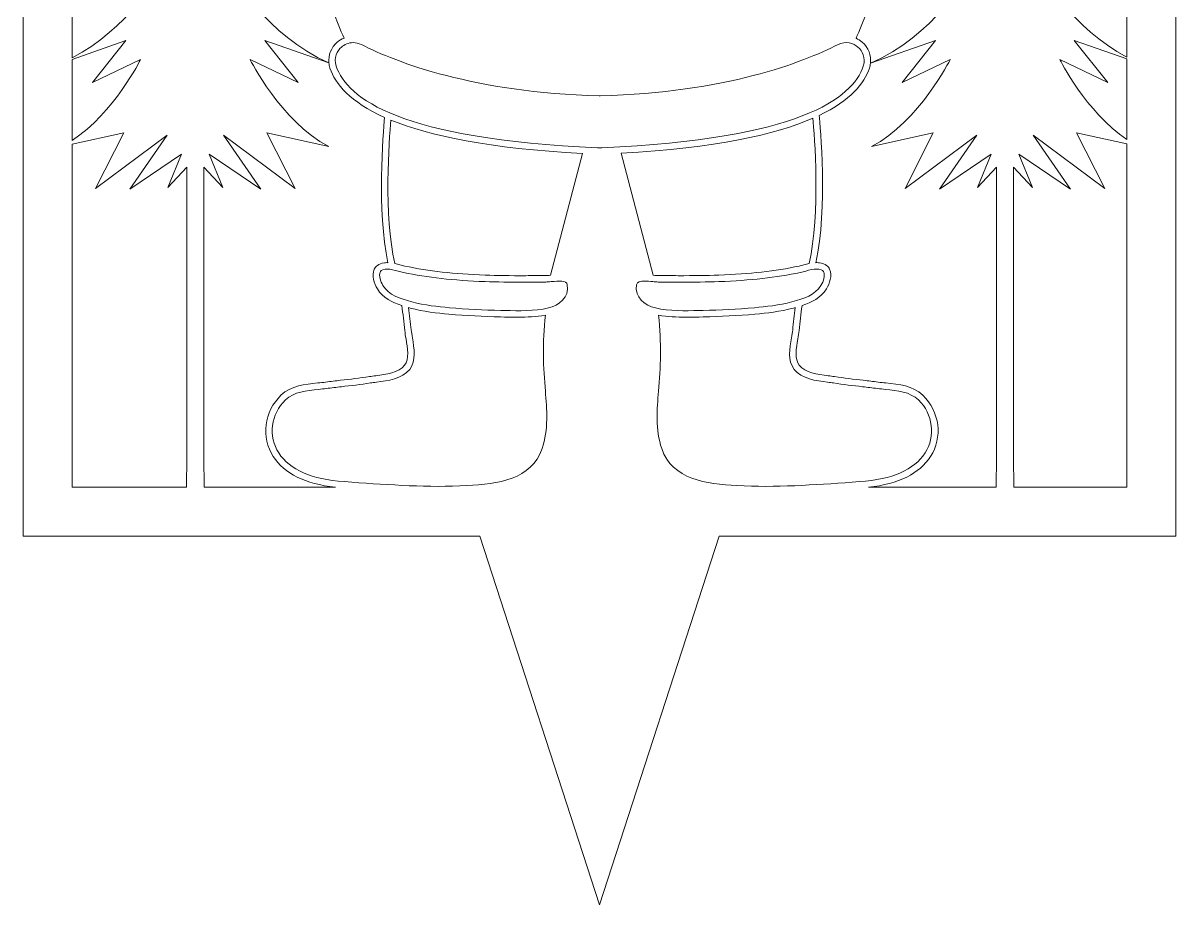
# Model space of a CAD drawing. Header units: centimetres. Extents: x 4.5 to 9.5, y -16.8 to -3.2.
# Drawn here: x 4.47 to 9.5, y -16.78 to -12.93 of the extents above; entities that cross this region are included whole.
import ezdxf

# ---------------------------------------------------------------- set-up
doc = ezdxf.new("R2010")
doc.units = ezdxf.units.CM
doc.header["$MEASUREMENT"] = 0
doc.layers.add('Layer 1', color=7, linetype='Continuous')

# ---------------------------------------------------------------- blocks, each defined once
blk = doc.blocks.new('block 2')
at = {"layer": 'Layer 1', "lineweight": 0}
for points in [[(4.4668, -3.2349), (4.4668, -15.169), (6.4615, -15.169), (6.9849, -16.7801), (7.5085, -15.169), (9.5032, -15.169), (9.5032, -3.2349), (4.4668, -3.2349)], [(5.1827, -14.8236), (5.181, -14.9548), (4.6809, -14.9548), (4.6809, -13.4554), (4.9063, -13.4053), (4.7831, -13.6484), (5.0961, -13.4153), (4.9329, -13.6518), (5.1594, -13.4986), (5.0994, -13.6451), (5.1827, -13.5552), (5.1827, -14.8236)], [(9.2891, -14.9548), (8.7947, -14.9548), (8.7929, -14.8236), (8.7929, -13.5552), (8.8762, -13.6451), (8.8162, -13.4986), (9.0427, -13.6518), (8.8795, -13.4153), (9.1925, -13.6484), (9.0693, -13.4053), (9.2891, -13.4542), (9.2891, -14.9548)]]:
    blk.add_lwpolyline(points, dxfattribs=at)
for points, knots in [([(4.8064, -12.7227), (4.8064, -12.7227), (5.0295, -12.6328), (5.0295, -12.6328), (5.0295, -12.6328), (4.9329, -12.8159), (4.9329, -12.8159), (4.9329, -12.8159), (5.0628, -12.7127), (5.0628, -12.7127), (5.0628, -12.7127), (4.9228, -12.9519), (4.6809, -13.0781), (4.6809, -13.0781), (4.6809, -10.9276), (4.6809, -10.9276), (4.7495, -10.9876), (4.8183, -11.0331), (4.8507, -11.0532), (4.8081, -11.0859), (4.7899, -11.1193), (4.7963, -11.1528), (4.8148, -11.2502), (5.0415, -11.3027), (5.0723, -11.3094), (5.0769, -11.3233), (5.0838, -11.3348), (5.0943, -11.3429), (5.1061, -11.352), (5.1202, -11.3562), (5.1371, -11.3562), (5.1545, -11.3562), (5.1746, -11.3512), (5.1963, -11.3421), (5.4265, -11.6309), (5.7933, -11.7974), (5.8415, -11.8183), (5.7529, -12.0526), (5.7336, -12.267), (5.7405, -12.4351), (5.7531, -12.7264), (5.8444, -12.9384), (5.8693, -12.9912), (5.8586, -12.9955), (5.8484, -13.0016), (5.8393, -13.0094), (5.8122, -13.0328), (5.7995, -13.0659), (5.8029, -13.0997), (5.5334, -12.9818), (5.3758, -12.7127), (5.3758, -12.7127), (5.3758, -12.7127), (5.5057, -12.8159), (5.5057, -12.8159), (5.5057, -12.8159), (5.4091, -12.6328), (5.4091, -12.6328), (5.4091, -12.6328), (5.6322, -12.7227), (5.6322, -12.7227), (5.2826, -12.463), (5.2193, -12.0367), (5.2193, -12.0367), (5.2193, -12.0367), (5.156, -12.463), (4.8064, -12.7227)], [0, 0, 0, 0, 1, 1, 1, 2, 2, 2, 3, 3, 3, 4, 4, 4, 5, 5, 5, 6, 6, 6, 7, 7, 7, 8, 8, 8, 9, 9, 9, 10, 10, 10, 11, 11, 11, 12, 12, 12, 13, 13, 13, 14, 14, 14, 15, 15, 15, 16, 16, 16, 17, 17, 17, 18, 18, 18, 19, 19, 19, 20, 20, 20, 21, 21, 21, 22, 22, 22, 22]), ([(9.2891, -13.0751), (9.0507, -12.9481), (8.9128, -12.7127), (8.9128, -12.7127), (8.9128, -12.7127), (9.0427, -12.8159), (9.0427, -12.8159), (9.0427, -12.8159), (8.9461, -12.6328), (8.9461, -12.6328), (8.9461, -12.6328), (9.1692, -12.7227), (9.1692, -12.7227), (8.8196, -12.463), (8.7563, -12.0367), (8.7563, -12.0367), (8.7563, -12.0367), (8.693, -12.463), (8.3434, -12.7227), (8.3434, -12.7227), (8.5665, -12.6328), (8.5665, -12.6328), (8.5665, -12.6328), (8.4699, -12.8159), (8.4699, -12.8159), (8.4699, -12.8159), (8.5998, -12.7127), (8.5998, -12.7127), (8.5998, -12.7127), (8.4407, -12.9845), (8.1688, -13.1015), (8.1729, -13.067), (8.1602, -13.0332), (8.1326, -13.0094), (8.1242, -13.0024), (8.1151, -12.9965), (8.1058, -12.9922), (8.1299, -12.9416), (8.2225, -12.7285), (8.2351, -12.4351), (8.242, -12.267), (8.2228, -12.0526), (8.1342, -11.8183), (8.1823, -11.7974), (8.5491, -11.6309), (8.7793, -11.3421), (8.801, -11.3512), (8.8211, -11.3562), (8.8385, -11.3562), (8.8551, -11.3562), (8.8696, -11.352), (8.8813, -11.3429), (8.8918, -11.3348), (8.8987, -11.3233), (8.9033, -11.3094), (8.9341, -11.3027), (9.1608, -11.2502), (9.1793, -11.1528), (9.1857, -11.1193), (9.1675, -11.0859), (9.125, -11.0532), (9.1563, -11.0337), (9.2224, -10.99), (9.2891, -10.9325), (9.2891, -10.9325), (9.2891, -13.0751), (9.2891, -13.0751)], [0, 0, 0, 0, 1, 1, 1, 2, 2, 2, 3, 3, 3, 4, 4, 4, 5, 5, 5, 6, 6, 6, 7, 7, 7, 8, 8, 8, 9, 9, 9, 10, 10, 10, 11, 11, 11, 12, 12, 12, 13, 13, 13, 14, 14, 14, 15, 15, 15, 16, 16, 16, 17, 17, 17, 18, 18, 18, 19, 19, 19, 20, 20, 20, 21, 21, 21, 22, 22, 22, 22]), ([(4.6809, -13.0845), (4.6809, -13.0845), (4.9163, -13.0024), (4.9163, -13.0024), (4.9163, -13.0024), (4.7698, -13.1856), (4.7698, -13.1856), (4.7698, -13.1856), (4.9796, -13.0857), (4.9796, -13.0857), (4.9796, -13.0857), (4.8649, -13.3176), (4.6809, -13.4389), (4.6809, -13.4389), (4.6809, -13.0845), (4.6809, -13.0845)], [0, 0, 0, 0, 1, 1, 1, 2, 2, 2, 3, 3, 3, 4, 4, 4, 5, 5, 5, 5]), ([(5.2577, -14.9548), (5.2577, -14.9548), (5.2559, -14.8236), (5.2559, -14.8236), (5.2559, -14.8236), (5.2559, -13.5552), (5.2559, -13.5552), (5.2559, -13.5552), (5.3392, -13.6451), (5.3392, -13.6451), (5.3392, -13.6451), (5.2793, -13.4986), (5.2793, -13.4986), (5.2793, -13.4986), (5.5057, -13.6518), (5.5057, -13.6518), (5.5057, -13.6518), (5.3425, -13.4153), (5.3425, -13.4153), (5.3425, -13.4153), (5.6555, -13.6484), (5.6555, -13.6484), (5.6555, -13.6484), (5.5323, -13.4053), (5.5323, -13.4053), (5.5323, -13.4053), (5.8021, -13.4653), (5.8021, -13.4653), (5.5923, -13.3554), (5.4591, -13.0857), (5.4591, -13.0857), (5.4591, -13.0857), (5.6689, -13.1856), (5.6689, -13.1856), (5.6689, -13.1856), (5.5223, -13.0024), (5.5223, -13.0024), (5.5223, -13.0024), (5.803, -13.1003), (5.803, -13.1003), (5.8038, -13.1077), (5.8051, -13.115), (5.8075, -13.1223), (5.8305, -13.1925), (5.8953, -13.2704), (6.046, -13.3379), (6.0396, -13.4072), (6.0115, -13.7477), (6.061, -13.9731), (6.0591, -13.9729), (6.0572, -13.9726), (6.0554, -13.9729), (6.0519, -13.9729), (6.0484, -13.9731), (6.0452, -13.9734), (6.0187, -13.9769), (6.0066, -13.9908), (6.0013, -14.002), (5.9887, -14.0286), (6.0008, -14.0647), (6.0147, -14.0875), (6.039, -14.1268), (6.0789, -14.1469), (6.1212, -14.1605), (6.1263, -14.1969), (6.1306, -14.2336), (6.1343, -14.2698), (6.1354, -14.2807), (6.1376, -14.2931), (6.1397, -14.3062), (6.1467, -14.3458), (6.155, -14.3948), (6.1338, -14.4216), (6.1073, -14.455), (6.054, -14.4617), (6.0072, -14.4673), (5.9975, -14.4684), (5.9884, -14.4697), (5.9799, -14.4711), (5.9381, -14.4772), (5.8953, -14.4823), (5.854, -14.4871), (5.8324, -14.4898), (5.8104, -14.4922), (5.7887, -14.4949), (5.7778, -14.4965), (5.7665, -14.4976), (5.755, -14.4987), (5.6974, -14.504), (5.638, -14.5099), (5.5936, -14.5525), (5.5202, -14.6223), (5.5058, -14.7375), (5.5601, -14.8202), (5.6094, -14.8954), (5.6982, -14.9396), (5.8313, -14.9548), (5.8313, -14.9548), (5.2577, -14.9548), (5.2577, -14.9548)], [0, 0, 0, 0, 1, 1, 1, 2, 2, 2, 3, 3, 3, 4, 4, 4, 5, 5, 5, 6, 6, 6, 7, 7, 7, 8, 8, 8, 9, 9, 9, 10, 10, 10, 11, 11, 11, 12, 12, 12, 13, 13, 13, 14, 14, 14, 15, 15, 15, 16, 16, 16, 17, 17, 17, 18, 18, 18, 19, 19, 19, 20, 20, 20, 21, 21, 21, 22, 22, 22, 23, 23, 23, 24, 24, 24, 25, 25, 25, 26, 26, 26, 27, 27, 27, 28, 28, 28, 29, 29, 29, 30, 30, 30, 31, 31, 31, 32, 32, 32, 33, 33, 33, 33]), ([(6.9768, -13.4709), (6.1175, -13.4334), (5.8811, -13.2559), (5.8345, -13.1135), (5.8227, -13.0776), (5.8388, -13.0471), (5.8578, -13.0308), (5.8704, -13.0201), (5.8886, -13.0112), (5.9095, -13.0112), (5.9207, -13.0112), (5.9328, -13.0139), (5.9448, -13.0201), (6.0977, -13.0975), (6.4355, -13.2292), (6.9841, -13.2436), (6.9841, -13.2436), (6.9878, -13.2436), (6.9878, -13.2436), (7.2619, -13.2364), (7.4836, -13.2), (7.6558, -13.1555), (7.8279, -13.1111), (7.9505, -13.0586), (8.0271, -13.0201), (8.0616, -13.0027), (8.0945, -13.0142), (8.1141, -13.0308), (8.1331, -13.0471), (8.1491, -13.0776), (8.1374, -13.1135), (8.0905, -13.2559), (7.8544, -13.4334), (6.9953, -13.4709), (6.9953, -13.4709), (6.9768, -13.4709), (6.9768, -13.4709)], [0, 0, 0, 0, 1, 1, 1, 2, 2, 2, 3, 3, 3, 4, 4, 4, 5, 5, 5, 6, 6, 6, 7, 7, 7, 8, 8, 8, 9, 9, 9, 10, 10, 10, 11, 11, 11, 12, 12, 12, 12]), ([(8.7197, -14.8236), (8.7197, -14.8236), (8.7179, -14.9548), (8.7179, -14.9548), (8.7179, -14.9548), (8.1601, -14.9548), (8.1601, -14.9548), (8.2929, -14.9396), (8.3821, -14.8954), (8.4313, -14.8202), (8.4854, -14.7375), (8.4712, -14.6223), (8.3979, -14.5525), (8.3531, -14.5099), (8.2937, -14.504), (8.2364, -14.4987), (8.2249, -14.4976), (8.2137, -14.4965), (8.2024, -14.4949), (8.1807, -14.4922), (8.1591, -14.4898), (8.1374, -14.4871), (8.0961, -14.4823), (8.0533, -14.4772), (8.0115, -14.4711), (8.003, -14.4697), (7.9936, -14.4684), (7.9842, -14.4673), (7.9371, -14.4617), (7.8841, -14.455), (7.8573, -14.4216), (7.8362, -14.3951), (7.8448, -14.3458), (7.8517, -14.3062), (7.8539, -14.2931), (7.856, -14.2807), (7.8571, -14.2698), (7.8606, -14.2334), (7.8651, -14.1967), (7.8699, -14.1605), (7.9125, -14.1469), (7.9521, -14.1268), (7.9765, -14.0875), (7.9907, -14.0647), (8.0027, -14.0286), (7.9901, -14.002), (7.9848, -13.9908), (7.9727, -13.9769), (7.946, -13.9734), (7.9427, -13.9731), (7.9395, -13.9729), (7.9358, -13.9729), (7.9342, -13.9726), (7.9323, -13.9729), (7.9304, -13.9731), (7.9826, -13.7362), (7.9486, -13.3719), (7.9443, -13.3293), (8.082, -13.264), (8.1422, -13.1895), (8.1644, -13.1223), (8.1666, -13.1155), (8.1679, -13.1086), (8.1687, -13.1017), (8.1687, -13.1017), (8.4533, -13.0024), (8.4533, -13.0024), (8.4533, -13.0024), (8.3068, -13.1856), (8.3068, -13.1856), (8.3068, -13.1856), (8.5165, -13.0857), (8.5165, -13.0857), (8.5165, -13.0857), (8.3833, -13.3554), (8.1736, -13.4653), (8.1736, -13.4653), (8.4433, -13.4053), (8.4433, -13.4053), (8.4433, -13.4053), (8.3201, -13.6484), (8.3201, -13.6484), (8.3201, -13.6484), (8.6331, -13.4153), (8.6331, -13.4153), (8.6331, -13.4153), (8.4699, -13.6518), (8.4699, -13.6518), (8.4699, -13.6518), (8.6964, -13.4986), (8.6964, -13.4986), (8.6964, -13.4986), (8.6364, -13.6451), (8.6364, -13.6451), (8.6364, -13.6451), (8.7197, -13.5552), (8.7197, -13.5552), (8.7197, -13.5552), (8.7197, -14.8236), (8.7197, -14.8236)], [0, 0, 0, 0, 1, 1, 1, 2, 2, 2, 3, 3, 3, 4, 4, 4, 5, 5, 5, 6, 6, 6, 7, 7, 7, 8, 8, 8, 9, 9, 9, 10, 10, 10, 11, 11, 11, 12, 12, 12, 13, 13, 13, 14, 14, 14, 15, 15, 15, 16, 16, 16, 17, 17, 17, 18, 18, 18, 19, 19, 19, 20, 20, 20, 21, 21, 21, 22, 22, 22, 23, 23, 23, 24, 24, 24, 25, 25, 25, 26, 26, 26, 27, 27, 27, 28, 28, 28, 29, 29, 29, 30, 30, 30, 31, 31, 31, 32, 32, 32, 33, 33, 33, 33]), ([(9.2891, -13.4352), (9.1084, -13.3129), (8.9961, -13.0857), (8.9961, -13.0857), (8.9961, -13.0857), (9.2059, -13.1856), (9.2059, -13.1856), (9.2059, -13.1856), (9.0593, -13.0024), (9.0593, -13.0024), (9.0593, -13.0024), (9.2891, -13.0826), (9.2891, -13.0826), (9.2891, -13.0826), (9.2891, -13.4352), (9.2891, -13.4352)], [0, 0, 0, 0, 1, 1, 1, 2, 2, 2, 3, 3, 3, 4, 4, 4, 5, 5, 5, 5]), ([(7.9173, -13.3416), (7.9237, -13.4131), (7.9513, -13.7603), (7.9004, -13.9772), (7.8929, -13.9788), (7.8855, -13.9806), (7.8782, -13.9825), (7.871, -13.9844), (7.8638, -13.9863), (7.8568, -13.9879), (7.7532, -14.0101), (7.6416, -14.0224), (7.5056, -14.0272), (7.4542, -14.0291), (7.3977, -14.0299), (7.3281, -14.0299), (7.2992, -14.0296), (7.27, -14.0296), (7.2408, -14.0294), (7.236, -14.0294), (7.2285, -14.0286), (7.2207, -14.0278), (7.2207, -14.0278), (7.2199, -14.0278), (7.2199, -14.0278), (7.2199, -14.0278), (7.0799, -13.495), (7.0799, -13.495), (7.4922, -13.4714), (7.7537, -13.4128), (7.9173, -13.3416)], [0, 0, 0, 0, 1, 1, 1, 2, 2, 2, 3, 3, 3, 4, 4, 4, 5, 5, 5, 6, 6, 6, 7, 7, 7, 8, 8, 8, 9, 9, 9, 10, 10, 10, 10]), ([(6.7715, -14.0278), (6.7715, -14.0278), (6.7707, -14.0278), (6.7707, -14.0278), (6.7629, -14.0286), (6.7554, -14.0294), (6.7503, -14.0294), (6.7214, -14.0296), (6.6923, -14.0296), (6.6631, -14.0299), (6.5935, -14.0302), (6.5372, -14.0291), (6.4856, -14.0272), (6.3498, -14.0224), (6.2382, -14.0101), (6.1346, -13.9879), (6.1276, -13.9863), (6.1204, -13.9844), (6.1129, -13.9825), (6.1057, -13.9806), (6.0985, -13.9788), (6.091, -13.9772), (6.0417, -13.7673), (6.0661, -13.4358), (6.0733, -13.3496), (6.2406, -13.4182), (6.5035, -13.4741), (6.9112, -13.4961), (6.9112, -13.4961), (6.7715, -14.0278), (6.7715, -14.0278)], [0, 0, 0, 0, 1, 1, 1, 2, 2, 2, 3, 3, 3, 4, 4, 4, 5, 5, 5, 6, 6, 6, 7, 7, 7, 8, 8, 8, 9, 9, 9, 10, 10, 10, 10]), ([(6.7616, -14.171), (6.6998, -14.1849), (6.6344, -14.1836), (6.5712, -14.1822), (6.5712, -14.1822), (6.5538, -14.182), (6.5538, -14.182), (6.4792, -14.1803), (6.4039, -14.1763), (6.3298, -14.1699), (6.28, -14.1656), (6.2216, -14.1589), (6.1657, -14.1442), (6.1135, -14.1303), (6.0647, -14.1145), (6.0388, -14.0727), (6.0278, -14.0545), (6.02, -14.0286), (6.0267, -14.0144), (6.0281, -14.0117), (6.0318, -14.0037), (6.0489, -14.0015), (6.0511, -14.0012), (6.0535, -14.001), (6.0559, -14.001), (6.0559, -14.001), (6.0575, -14.001), (6.0575, -14.001), (6.0728, -14.001), (6.0894, -14.0055), (6.1057, -14.0098), (6.1135, -14.012), (6.1212, -14.0141), (6.1287, -14.0157), (6.2339, -14.0379), (6.3472, -14.0508), (6.4848, -14.0556), (6.5364, -14.0575), (6.5932, -14.0583), (6.6633, -14.058), (6.6923, -14.058), (6.7214, -14.0577), (6.7506, -14.0577), (6.757, -14.0575), (6.7645, -14.0567), (6.7734, -14.0559), (6.809, -14.0524), (6.8411, -14.0505), (6.8443, -14.0695), (6.8537, -14.1244), (6.8079, -14.1605), (6.7616, -14.171)], [0, 0, 0, 0, 1, 1, 1, 2, 2, 2, 3, 3, 3, 4, 4, 4, 5, 5, 5, 6, 6, 6, 7, 7, 7, 8, 8, 8, 9, 9, 9, 10, 10, 10, 11, 11, 11, 12, 12, 12, 13, 13, 13, 14, 14, 14, 15, 15, 15, 16, 16, 16, 17, 17, 17, 17]), ([(7.1468, -14.0695), (7.149, -14.0572), (7.1634, -14.0537), (7.183, -14.0537), (7.1934, -14.0537), (7.2055, -14.0545), (7.2178, -14.0559), (7.2266, -14.0567), (7.2344, -14.0575), (7.2408, -14.0577), (7.2697, -14.0577), (7.2989, -14.058), (7.3281, -14.058), (7.3982, -14.0583), (7.455, -14.0575), (7.5066, -14.0556), (7.6442, -14.0508), (7.7572, -14.0379), (7.8627, -14.0157), (7.8702, -14.0141), (7.878, -14.012), (7.8857, -14.0098), (7.9023, -14.0053), (7.9197, -14.0004), (7.9352, -14.001), (7.9379, -14.001), (7.9403, -14.0012), (7.9425, -14.0015), (7.9596, -14.0037), (7.9634, -14.0117), (7.9644, -14.0144), (7.9714, -14.0286), (7.9636, -14.0545), (7.9524, -14.0727), (7.9267, -14.1145), (7.8777, -14.1303), (7.8258, -14.1442), (7.7698, -14.1589), (7.7114, -14.1656), (7.6616, -14.1699), (7.5875, -14.1763), (7.5123, -14.1803), (7.4376, -14.182), (7.4376, -14.182), (7.4202, -14.1822), (7.4202, -14.1822), (7.357, -14.1836), (7.2917, -14.1849), (7.2298, -14.171), (7.1835, -14.1605), (7.1377, -14.1244), (7.1468, -14.0695)], [0, 0, 0, 0, 1, 1, 1, 2, 2, 2, 3, 3, 3, 4, 4, 4, 5, 5, 5, 6, 6, 6, 7, 7, 7, 8, 8, 8, 9, 9, 9, 10, 10, 10, 11, 11, 11, 12, 12, 12, 13, 13, 13, 14, 14, 14, 15, 15, 15, 16, 16, 16, 17, 17, 17, 17]), ([(6.7346, -14.7859), (6.6882, -14.9211), (6.5405, -14.9401), (6.4055, -14.9476), (6.2385, -14.9564), (6.0679, -14.9441), (5.9028, -14.9324), (5.9028, -14.9324), (5.8704, -14.9299), (5.8704, -14.9299), (5.7261, -14.9198), (5.6324, -14.8788), (5.5839, -14.8047), (5.5368, -14.7332), (5.5494, -14.6336), (5.6131, -14.5731), (5.6506, -14.5372), (5.7049, -14.5319), (5.7577, -14.5268), (5.7694, -14.5257), (5.781, -14.5246), (5.7922, -14.523), (5.8139, -14.5203), (5.8356, -14.5179), (5.8573, -14.5153), (5.8988, -14.5104), (5.9419, -14.5054), (5.9842, -14.4989), (5.9925, -14.4976), (6.0013, -14.4965), (6.0107, -14.4954), (6.0605, -14.4893), (6.1223, -14.4818), (6.156, -14.4392), (6.1852, -14.4026), (6.1753, -14.3463), (6.1675, -14.3014), (6.1654, -14.2888), (6.1635, -14.277), (6.1624, -14.2671), (6.1592, -14.2347), (6.1552, -14.202), (6.1509, -14.1694), (6.1534, -14.1702), (6.156, -14.171), (6.1584, -14.1715), (6.2165, -14.187), (6.2762, -14.1937), (6.3271, -14.198), (6.4021, -14.2047), (6.4781, -14.2087), (6.553, -14.2101), (6.553, -14.2101), (6.5704, -14.2106), (6.5704, -14.2106), (6.5897, -14.2109), (6.609, -14.2114), (6.6285, -14.2114), (6.6684, -14.2114), (6.7089, -14.2093), (6.7487, -14.2023), (6.7346, -14.3225), (6.7399, -14.4333), (6.7485, -14.5353), (6.7549, -14.6106), (6.7627, -14.7043), (6.7346, -14.7859)], [0, 0, 0, 0, 1, 1, 1, 2, 2, 2, 3, 3, 3, 4, 4, 4, 5, 5, 5, 6, 6, 6, 7, 7, 7, 8, 8, 8, 9, 9, 9, 10, 10, 10, 11, 11, 11, 12, 12, 12, 13, 13, 13, 14, 14, 14, 15, 15, 15, 16, 16, 16, 17, 17, 17, 18, 18, 18, 19, 19, 19, 20, 20, 20, 21, 21, 21, 22, 22, 22, 22]), ([(8.0886, -14.9324), (7.9235, -14.9441), (7.7527, -14.9564), (7.5856, -14.9476), (7.451, -14.9401), (7.3032, -14.9211), (7.2569, -14.7859), (7.2288, -14.704), (7.2365, -14.6106), (7.2427, -14.5353), (7.2512, -14.4333), (7.2569, -14.3225), (7.2427, -14.2023), (7.2826, -14.2093), (7.3227, -14.2114), (7.3629, -14.2114), (7.3824, -14.2114), (7.4017, -14.2109), (7.4207, -14.2106), (7.4207, -14.2106), (7.4381, -14.2101), (7.4381, -14.2101), (7.5133, -14.2087), (7.5894, -14.2047), (7.6641, -14.198), (7.7149, -14.1937), (7.7749, -14.187), (7.833, -14.1715), (7.8354, -14.171), (7.8378, -14.1702), (7.8402, -14.1694), (7.8359, -14.2018), (7.8322, -14.2344), (7.829, -14.2671), (7.8279, -14.277), (7.8258, -14.2888), (7.8236, -14.3014), (7.8158, -14.3466), (7.8062, -14.4026), (7.8351, -14.4392), (7.8691, -14.4818), (7.931, -14.4893), (7.9808, -14.4954), (7.9899, -14.4965), (7.999, -14.4976), (8.0073, -14.4989), (8.0496, -14.5054), (8.0924, -14.5104), (8.1342, -14.5153), (8.1558, -14.5179), (8.1773, -14.5203), (8.1989, -14.523), (8.2105, -14.5246), (8.222, -14.5257), (8.2337, -14.5268), (8.2862, -14.5319), (8.3408, -14.5372), (8.3783, -14.5731), (8.4418, -14.6336), (8.4543, -14.7332), (8.4075, -14.8047), (8.359, -14.8788), (8.2653, -14.9198), (8.121, -14.9299), (8.121, -14.9299), (8.0886, -14.9324), (8.0886, -14.9324)], [0, 0, 0, 0, 1, 1, 1, 2, 2, 2, 3, 3, 3, 4, 4, 4, 5, 5, 5, 6, 6, 6, 7, 7, 7, 8, 8, 8, 9, 9, 9, 10, 10, 10, 11, 11, 11, 12, 12, 12, 13, 13, 13, 14, 14, 14, 15, 15, 15, 16, 16, 16, 17, 17, 17, 18, 18, 18, 19, 19, 19, 20, 20, 20, 21, 21, 21, 22, 22, 22, 22])]:
    blk.add_open_spline(points, degree=3, knots=knots, dxfattribs=at)

msp = doc.modelspace()

# ---------------------------------------------------------------- block references
at = {"layer": 'Layer 1'}
msp.add_blockref('block 2', (0, 0), dxfattribs=at)

doc.saveas('drawing.dxf')
